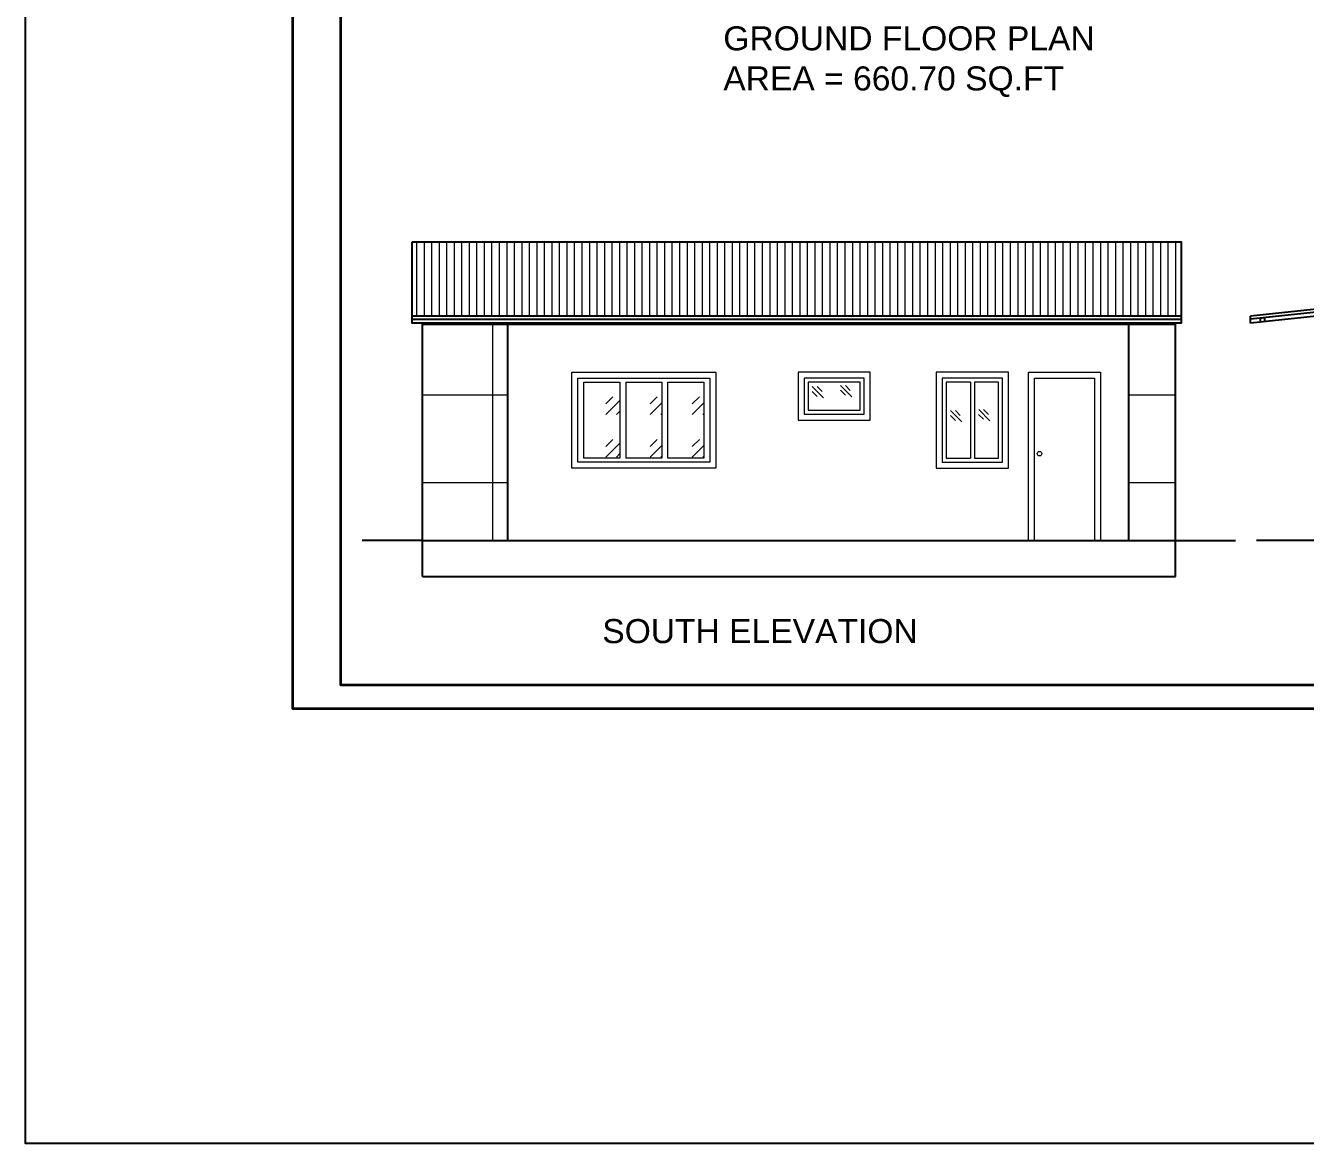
# Model space of a CAD drawing. Header units: inches. Extents: x 45643 to 78083, y -17830 to -3084.
# Drawn here: x 57211 to 57849, y -17830 to -17272 of the extents above; entities that cross this region are included whole.
import ezdxf

# ---------------------------------------------------------------- set-up
doc = ezdxf.new("R2010")
doc.units = ezdxf.units.IN
doc.header["$MEASUREMENT"] = 0
for name, color, linetype, lineweight in [('A_hatch', 253, 'Continuous', 5), ('door', 3, 'Continuous', 13), ('steps', 253, 'Continuous', 20)]:
    doc.layers.add(name, color=color, linetype=linetype, lineweight=lineweight)
doc.layers.add('Normal Wall', color=7, linetype='Continuous', lineweight=35, true_color=0xffaf89)
doc.layers.add('PDF_Text', color=7, linetype='Continuous')
doc.styles.add('PDF Arial', font='arial.ttf')

msp = doc.modelspace()

# ---------------------------------------------------------------- hatches: boundary and pattern name
at = {"layer": 'A_hatch', "ltscale": 5}
h = msp.add_hatch(dxfattribs=at)
h.set_pattern_fill('ANSI37', color=11, scale=350, angle=45)
h.paths.add_polyline_path([(57451.22, -17420.95), (57408.73, -17420.95), (57408.73, -17528.95), (57451.22, -17528.95)])
h = msp.add_hatch(dxfattribs=at)
h.set_pattern_fill('ANSI37', color=11, scale=350, angle=45)
h.paths.add_polyline_path([(57784.49, -17420.95), (57761.12, -17420.95), (57761.12, -17528.95), (57784.49, -17528.95)])
at = {"layer": 'door', "ltscale": 0.5}
h = msp.add_hatch(dxfattribs=at)
h.set_pattern_fill('GOST_GLASS', color=256, scale=2.5)
h.set_pattern_definition([(45, (-305012.261, 13186.921), (21.21320344, 0), [12.5, -17.5]), (45, (-305006.958, 13186.921), (21.21320344, 0), [5, -25]), (45, (-305012.261, 13192.225), (21.21320344, 0), [5, -25])])
h.paths.add_polyline_path([(57507.2, -17449.95), (57489.2, -17449.95), (57489.2, -17487.95), (57507.2, -17487.95)])
h = msp.add_hatch(dxfattribs=at)
h.set_pattern_fill('GOST_GLASS', color=256, scale=2.5)
h.set_pattern_definition([(45, (-305011.261, 13186.921), (21.21320344, 0), [12.5, -17.5]), (45, (-305005.958, 13186.921), (21.21320344, 0), [5, -25]), (45, (-305011.261, 13192.225), (21.21320344, 0), [5, -25])])
h.paths.add_polyline_path([(57510.2, -17487.95), (57528.2, -17487.95), (57528.2, -17449.95), (57510.2, -17449.95)])
h = msp.add_hatch(dxfattribs=at)
h.set_pattern_fill('GOST_GLASS', color=256, scale=2.5)
h.set_pattern_definition([(45, (-304990.261, 13186.921), (21.21320344, 0), [12.5, -17.5]), (45, (-304984.958, 13186.921), (21.21320344, 0), [5, -25]), (45, (-304990.261, 13192.225), (21.21320344, 0), [5, -25])])
h.paths.add_polyline_path([(57531.2, -17487.95), (57549.2, -17487.95), (57549.2, -17449.95), (57531.2, -17449.95)])
at = {"layer": 'steps', "ltscale": 0.3}
h = msp.add_hatch(dxfattribs=at)
h.set_pattern_fill('ANSI31', scale=30, angle=45)
h.set_pattern_definition([(90, (5262.1714, -2898.2812), (-3.75, 0), [])])
h.paths.add_polyline_path([(57787.27, -17416.99), (57787.27, -17379.86), (57403.68, -17379.86), (57403.68, -17416.99)])

# ---------------------------------------------------------------- linework, layer by layer
for p, q in [((58165.43, -17379.86), (57821.92, -17416.99)), ((58165.43, -17381.37), (57821.92, -17418.5)), ((58165.43, -17383.38), (57821.92, -17420.51)), ((57787.27, -17416.99), (57403.68, -17416.99)), ((57403.68, -17418.5), (57787.27, -17418.5)), ((57408.73, -17528.95), (57408.73, -17420.51)), ((57408.73, -17420.95), (57784.49, -17420.95)), ((57451.22, -17420.51), (57451.22, -17528.95)), ((57761.12, -17420.51), (57761.12, -17528.95)), ((57784.49, -17416.95), (57784.49, -17416.95)), ((57784.49, -17528.95), (57784.49, -17420.51)), ((57821.92, -17420.51), (57821.92, -17416.99)), ((57408.73, -17528.95), (57378.73, -17528.95)), ((57408.73, -17528.95), (57784.49, -17528.95)), ((57408.73, -17546.95), (57408.73, -17528.95)), ((57784.49, -17528.95), (57814.49, -17528.95)), ((57784.49, -17546.95), (57784.49, -17528.95)), ((57854.92, -17528.95), (57824.92, -17528.95)), ((57408.73, -17546.95), (57784.49, -17546.95))]:
    msp.add_line(p, q)
for points in [[(57210.7, -15677.69), (59900.68, -15677.69), (59900.68, -17830.03), (57210.7, -17830.03)], [(57403.68, -17379.86), (57787.27, -17379.86), (57787.27, -17420.51), (57403.68, -17420.51)], [(57829.04, -17419.74), (57827.05, -17419.96), (57826.84, -17417.97), (57828.83, -17417.75)]]:
    msp.add_lwpolyline(points, close=True)
at = {"layer": 'door', "ltscale": 0.5}
for p, q in [((57507.2, -17449.95), (57507.2, -17487.95)), ((57510.2, -17449.95), (57510.2, -17487.95)), ((57531.2, -17487.95), (57531.2, -17449.95)), ((57603.26, -17452.14), (57608.91, -17457.79)), ((57605.69, -17452.09), (57608.16, -17454.61)), ((57617.32, -17451.6), (57622.98, -17457.24)), ((57619.76, -17451.54), (57622.23, -17454.07)), ((57682.15, -17449.95), (57682.15, -17487.95)), ((57684.15, -17449.95), (57684.15, -17487.95)), ((57603.21, -17454.58), (57605.73, -17457.04)), ((57617.27, -17454.03), (57619.8, -17456.5)), ((57672.17, -17466.58), (57674.7, -17469.04)), ((57672.23, -17464.14), (57677.88, -17469.79)), ((57674.66, -17464.09), (57677.13, -17466.61)), ((57686.24, -17466.03), (57688.77, -17468.5)), ((57686.29, -17463.6), (57691.94, -17469.24)), ((57688.73, -17463.54), (57691.19, -17466.07))]:
    msp.add_line(p, q, dxfattribs=at)
for points in [[(57555.2, -17492.95), (57483.2, -17492.95), (57483.2, -17444.95), (57555.2, -17444.95)], [(57596.18, -17468.95), (57632.18, -17468.95), (57632.18, -17444.95), (57596.18, -17444.95)], [(57665.15, -17492.95), (57701.15, -17492.95), (57701.15, -17444.95), (57665.15, -17444.95)], [(57552.2, -17489.95), (57486.2, -17489.95), (57486.2, -17447.95), (57552.2, -17447.95)], [(57599.18, -17465.95), (57629.18, -17465.95), (57629.18, -17447.95), (57599.18, -17447.95)], [(57627.18, -17449.95), (57601.18, -17449.95), (57601.18, -17463.95), (57627.18, -17463.95)], [(57668.15, -17489.95), (57698.15, -17489.95), (57698.15, -17447.95), (57668.15, -17447.95)]]:
    msp.add_lwpolyline(points, close=True, dxfattribs=at)
for points in [[(57507.2, -17487.95), (57489.2, -17487.95), (57489.2, -17449.95), (57507.2, -17449.95)], [(57510.2, -17449.95), (57528.2, -17449.95), (57528.2, -17487.95), (57510.2, -17487.95)], [(57531.2, -17449.95), (57549.2, -17449.95), (57549.2, -17487.95), (57531.2, -17487.95)], [(57682.15, -17449.95), (57670.15, -17449.95), (57670.15, -17487.95), (57682.15, -17487.95)], [(57684.15, -17487.95), (57696.15, -17487.95), (57696.15, -17449.95), (57684.15, -17449.95)]]:
    msp.add_lwpolyline(points, dxfattribs=at)
msp.add_circle((57716.63, -17485.64), 1.12, dxfattribs=at)
at = {"layer": 'Normal Wall'}
for points in [[(57344.09, -16862.5), (58402.1, -16862.5), (58402.1, -17613.03), (57344.09, -17613.03)], [(57344.09, -16862.5), (58402.1, -16862.5), (58402.1, -17613.03), (57344.09, -17613.03)], [(58390.19, -16874.41), (57367.91, -16874.41), (57367.91, -17601.12), (58390.19, -17601.12)], [(58390.19, -16874.41), (57367.91, -16874.41), (57367.91, -17601.12), (58390.19, -17601.12)]]:
    msp.add_lwpolyline(points, close=True, dxfattribs=at)
at = {"layer": 'steps', "color": 7, "ltscale": 0.3}
for p, q in [((57711.12, -17528.95), (57711.12, -17444.95)), ((57711.12, -17444.95), (57747.12, -17444.95)), ((57747.12, -17444.95), (57747.12, -17528.95)), ((57714.12, -17528.95), (57714.12, -17447.95)), ((57714.12, -17447.95), (57744.12, -17447.95)), ((57744.12, -17447.95), (57744.12, -17528.95))]:
    msp.add_line(p, q, dxfattribs=at)

# ---------------------------------------------------------------- texts
at = {"layer": 'PDF_Text', "char_height": 12, "attachment_point": 7, "style": 'PDF Arial'}
for s, insert in [('GROUND FLOOR PLAN\\PAREA = 660.70 SQ.FT', (57558.86, -17307.6)), ('SOUTH ELEVATION', (57498.47, -17580.41))]:
    msp.add_mtext(s, dxfattribs=dict(at, insert=insert))

doc.saveas('drawing.dxf')
